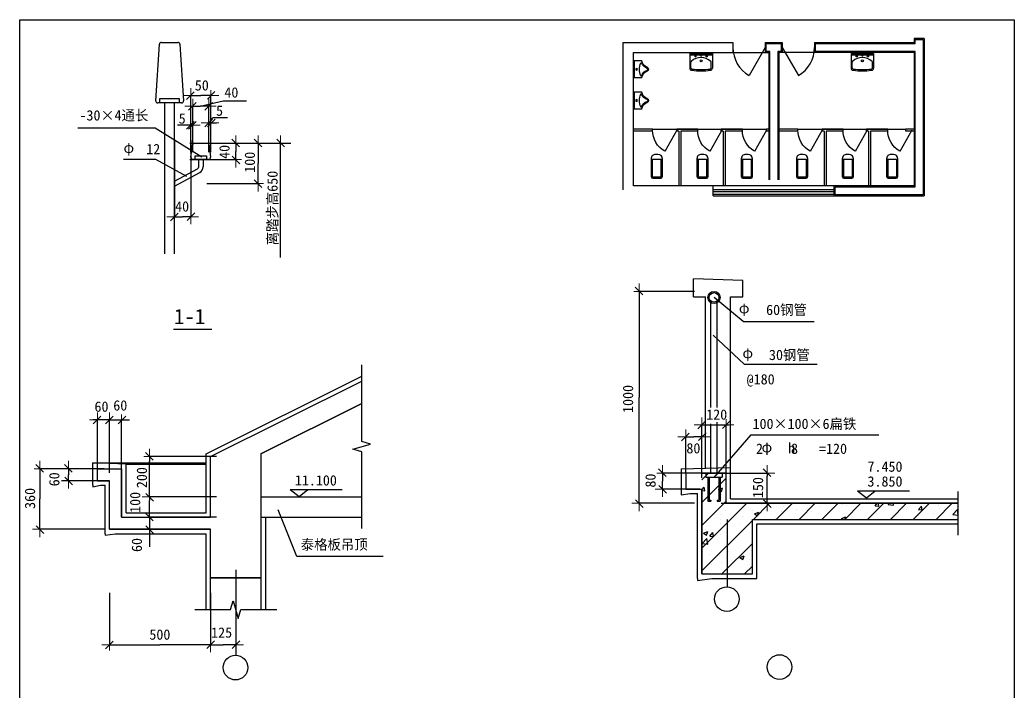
# Model space of a CAD drawing. Header units: metres. Extents: x 34826 to 59451, y 11778 to 41976.
# Drawn here: x 34826 to 59451, y 25321 to 41976 of the extents above; entities that cross this region are included whole.
import ezdxf

# ---------------------------------------------------------------- set-up
doc = ezdxf.new("R2010")
doc.units = ezdxf.units.M
for name, color, linetype in [('GROUND', 2, 'Continuous'), ('LVTRY', 6, 'Continuous'), ('OTHER', 7, 'Continuous'), ('PUB_DIM', 3, 'Continuous'), ('PUB_TEXT', 7, 'Continuous'), ('PUB_WALL', 5, 'Continuous'), ('Q', 4, 'Continuous'), ('WALL', 5, 'Continuous'), ('WINDOW', 2, 'Continuous')]:
    doc.layers.add(name, color=color, linetype=linetype)

# ---------------------------------------------------------------- blocks, each defined once
blk = doc.blocks.new('_LV8')
for p, q in [((-205, 0), (205, 0)), ((-205, -190.88), (-205, 0)), ((205, 0), (205, -190.88))]:
    blk.add_line(p, q)
blk.add_circle((-0.03, -60.43), 20)
for centre, radius, start, end in [((-242.81, -390.58), 203.43, 19.26, 79.29), ((-152.17, -175.01), 10, 114.11, 248.14), ((5.09, -526.43), 395, 66.67, 114.11), ((-242.81, -400.93), 233.43, 19.26, 68.14), ((242.81, -400.93), 233.43, 110.49, 160.74), ((242.81, -390.58), 203.43, 100.71, 160.74), ((157.58, -172.91), 10, 290.49, 66.67), ((0.21, -305.65), 54, 199.26, 269.78), ((0.21, -316), 24, 199.26, 269.5), ((-0.21, -305.65), 54, 270.22, 340.74), ((-0.21, -316), 24, 270.5, 340.74)]:
    blk.add_arc(centre, radius, start, end)
blk = doc.blocks.new('_DBLK')
blk.add_line((-0.5, 0), (0, -0.87))
blk.add_arc((-0.5, 0), 1, 300, 0)
blk = doc.blocks.new('_LV6')
for p, q in [((-139.78, -340), (-139.78, -779.66)), ((-109.78, -340), (-109.78, -769.66)), ((99.78, -300), (-99.78, -300)), ((99.78, -330), (-99.78, -330)), ((109.78, -769.66), (109.78, -340)), ((139.78, -779.66), (139.78, -340)), ((139.78, -769.66), (-139.78, -769.66)), ((-29.78, -889.66), (29.78, -889.66))]:
    blk.add_line(p, q)
for centre, radius, start, end in [((-99.78, -340), 40, 90, 180), ((-99.78, -340), 10, 90, 180), ((99.78, -340), 40, 0, 90), ((99.78, -340), 10, 0, 90), ((-29.78, -779.66), 110, 180, 270), ((29.78, -779.66), 110, 270, 0)]:
    blk.add_arc(centre, radius, start, end)
blk = doc.blocks.new('_LV1')
for p, q in [((-280, 0), (280, 0)), ((-280, 0), (-280, -360.66)), ((280, 0), (280, -360.66)), ((-280, -29.04), (280, -29.04)), ((-250.92, -356.47), (-250.92, -214.29)), ((0.19, -29.04), (-89.81, -29.04)), ((-89.81, -29.04), (90.19, -29.04)), ((251.28, -356.43), (251.28, -214.63))]:
    blk.add_line(p, q)
for centre, radius in [((-138.92, -69.07), 15), ((0.91, -181.55), 24.9), ((0.04, -56.72), 8), ((138.92, -69.07), 15)]:
    blk.add_circle(centre, radius)
for centre, radius, start, end in [((-222.92, -214.29), 28, 133.15, 180), ((0, -452.06), 353.92, 46.76, 133.15), ((223.28, -214.63), 28, 0, 46.76), ((-224, -360.66), 56, 180, 263.48), ((-222.92, -356.47), 28, 180, 263.5), ((0, 1599.58), 2028.99, 263.48, 276.52), ((0, 1599.58), 1996.71, 263.5, 276.51), ((223.28, -356.43), 28, 276.51, 0), ((224, -360.66), 56, 276.52, 0)]:
    blk.add_arc(centre, radius, start, end)
blk = doc.blocks.new('_ArchTick')
at = {"lineweight": 15}
for p, q in [((-1028.65, 0), (1076.23, 0)), ((0, -1023.05), (0, 767.34))]:
    blk.add_line(p, q, dxfattribs=at)
blk.add_lwpolyline([(-486.21, -507.82), (567.42, 546.72)])

msp = doc.modelspace()

# ---------------------------------------------------------------- linework, layer by layer
for p, q in [((38189.41, 39971.63), (38282.74, 41371.63)), ((38332.63, 41418.3), (38739.08, 41418.3)), ((38788.97, 41371.63), (38882.3, 39971.63)), ((53286.84, 41290.26), (52886.84, 40597.44)), ((53706.84, 41290.26), (54106.84, 40597.44)), ((38832.41, 39918.3), (38239.3, 39918.3)), ((38290.86, 40029.35), (38774.58, 40029.35)), ((38290.86, 39918.3), (38290.86, 40029.35)), ((38415.85, 36179.93), (38415.85, 39918.3)), ((38655.85, 36179.93), (38655.85, 39918.3)), ((38774.58, 40029.35), (38774.58, 39918.3)), ((39291.46, 39836.07), (39863.69, 39968.29)), ((39863.69, 39968.29), (40440.97, 39968.29)), ((39530.44, 39422.54), (39605.23, 39557.84)), ((39605.23, 39557.84), (39971.1, 39557.84)), ((36263.11, 39299.25), (38179.68, 39299.25)), ((38179.68, 39299.25), (39328.89, 38586.05)), ((50497.39, 39265.26), (53321.84, 39265.26)), ((54097.39, 39265.26), (56771.84, 39265.26)), ((39149.99, 38918.3), (39461.71, 38918.3)), ((40750.08, 38917.74), (41534.78, 38917.74)), ((41284.78, 36087.25), (41284.78, 38916.74)), ((39062.88, 38574.51), (39100.38, 38874.51)), ((39511.33, 38874.51), (39548.83, 38574.51)), ((37392.18, 38524.89), (38183.13, 38524.89)), ((38183.13, 38524.89), (38949.5, 38103.11)), ((39499.21, 38518.3), (39112.49, 38518.3)), ((39168.14, 38609.92), (39443.84, 38609.92)), ((39168.14, 38518.3), (39168.14, 38609.92)), ((39245.85, 38518.3), (39245.85, 38318.8)), ((39365.85, 38518.3), (39365.85, 38334.98)), ((39443.84, 38609.92), (39443.84, 38518.3)), ((38655.85, 37978.3), (39224.77, 38283.55)), ((38655.85, 37858.3), (39281.5, 38193.99)), ((54996.84, 37865.26), (51996.84, 37865.26)), ((51996.84, 37615.26), (51996.84, 37765.26)), ((51996.84, 37720.26), (54996.84, 37720.26)), ((54996.84, 37615.26), (54996.84, 37765.26)), ((51996.84, 37660.26), (54996.84, 37660.26)), ((51996.84, 37615.26), (54996.84, 37615.26)), ((51508.29, 35112.51), (51508.29, 35558.26)), ((52728.29, 35522.51), (51508.29, 35558.26)), ((52728.29, 35112.51), (52728.29, 35522.51)), ((51508.29, 35112.51), (51808.29, 35112.51)), ((51808.29, 30872.92), (51808.29, 35112.51)), ((51938.29, 32372.31), (51938.29, 34971.61)), ((52741.42, 34503.88), (52024.57, 35095.86)), ((52098.29, 32374.41), (52098.29, 34971.61)), ((52428.29, 35112.51), (52728.29, 35112.51)), ((52428.29, 30858.49), (52428.29, 35112.51)), ((52741.42, 34503.88), (54500.92, 34503.88)), ((38630.82, 34312.79), (39578.7, 34312.79)), ((52767.63, 33446.35), (51997.79, 34164.11)), ((52767.63, 33446.35), (54573.7, 33446.35)), ((39435.86, 31223.81), (43292.68, 33151.27)), ((39545.86, 31155.81), (43292.68, 33028.3)), ((39545.86, 31155.81), (43292.68, 33028.3)), ((40795.86, 31221.54), (43292.68, 32469.34)), ((43292.68, 32469.34), (40795.86, 31221.54)), ((51938.29, 30748.49), (51938.29, 31969.24)), ((52098.29, 30748.49), (52098.29, 32007.03)), ((52933.54, 31698.51), (52013.64, 30637.96)), ((52933.54, 31698.51), (56102.36, 31698.51)), ((39435.86, 29765.81), (39435.86, 31223.81)), ((39545.86, 30155.81), (39545.86, 31155.81)), ((39545.86, 29655.81), (39545.86, 31155.81)), ((40795.86, 31221.54), (40795.86, 27366.06)), ((36635.86, 31004.39), (39435.86, 31004.39)), ((37455.86, 30965.81), (36635.86, 31004.39)), ((36635.86, 30445.81), (36635.86, 31004.39)), ((36745.86, 30855.81), (37345.86, 30855.81)), ((36745.86, 30555.81), (36745.86, 30855.81)), ((36745.86, 30555.81), (36745.86, 30855.81)), ((36745.86, 30855.81), (37345.86, 30855.81)), ((37345.86, 29655.81), (37345.86, 30855.81)), ((37345.86, 30855.81), (37345.86, 29655.81)), ((37455.86, 30965.81), (39435.86, 30965.81)), ((37455.86, 29765.81), (37455.86, 30965.81)), ((51208.29, 30855.13), (52428.29, 30884.03)), ((51208.29, 30855.13), (51208.29, 30238.49)), ((52428.29, 30108.49), (52428.29, 30884.03)), ((36745.86, 30555.81), (37045.86, 30555.81)), ((37045.86, 30555.81), (36745.86, 30555.81)), ((37045.86, 29355.81), (37045.86, 30555.81)), ((37045.86, 29355.81), (37045.86, 30555.81)), ((51718.29, 30748.49), (51318.29, 30748.49)), ((51318.29, 30748.49), (51318.29, 30348.49)), ((51718.29, 30748.49), (51318.29, 30748.49)), ((51318.29, 30748.49), (51318.29, 30348.49)), ((51718.29, 30584.42), (51882.36, 30748.49)), ((51718.29, 30584.42), (51882.36, 30748.49)), ((51718.29, 30748.49), (52318.29, 30748.49)), ((52318.29, 30748.49), (51718.29, 30748.49)), ((51718.29, 30018.74), (52318.29, 30618.74)), ((51718.29, 30018.74), (52318.29, 30618.74)), ((51818.29, 30748.49), (51818.29, 30649.2)), ((51818.29, 30649.2), (52218.29, 30649.2)), ((51868.29, 30649.2), (51868.29, 30049.2)), ((51898.29, 30649.2), (51898.29, 30079.2)), ((52138.29, 30649.2), (52138.29, 30079.2)), ((52168.29, 30649.2), (52168.29, 30049.2)), ((52218.29, 30748.49), (52218.29, 30649.2)), ((52231.67, 30711.99), (52231.67, 30711.99)), ((52318.29, 29998.49), (52318.29, 30748.49)), ((52318.29, 29998.49), (52318.29, 30748.49)), ((36635.86, 30445.81), (36635.86, 30411.07)), ((36635.86, 30411.07), (36818.88, 30445.81)), ((36818.88, 30445.81), (36935.86, 30445.81)), ((36935.86, 29245.81), (36935.86, 30445.81)), ((51318.29, 30348.49), (51718.29, 30348.49)), ((51318.29, 30348.49), (51718.29, 30348.49)), ((51718.29, 30331.45), (51777.47, 30401.98)), ((51718.29, 28248.49), (51718.29, 30348.49)), ((51718.29, 30348.49), (51718.29, 28248.49)), ((51718.29, 30314.65), (51794.82, 30307.95)), ((51794.83, 30307.86), (51777.48, 30401.88)), ((52125.81, 30344.64), (52230.84, 30384.96)), ((52125.81, 30344.64), (52200.43, 30294.32)), ((52200.44, 30294.22), (52230.85, 30384.87)), ((58060.36, 30293.88), (58060.36, 29213.25)), ((39545.86, 29655.81), (39545.86, 30155.81)), ((40795.86, 30155.81), (43292.68, 30155.81)), ((40795.86, 30155.81), (40795.86, 27366.06)), ((51208.29, 30212.28), (51424.54, 30238.49)), ((51208.29, 30238.49), (51208.29, 30212.28)), ((51424.54, 30238.49), (51608.29, 30238.49)), ((51608.29, 28138.49), (51608.29, 30238.49)), ((51718.29, 29453.05), (52318.29, 30053.05)), ((51718.29, 29453.05), (52318.29, 30053.05)), ((51868.29, 30049.2), (51938.29, 30049.2)), ((51898.29, 30079.2), (51938.29, 30079.2)), ((51938.29, 30079.2), (51938.29, 30049.2)), ((52000.49, 30101.87), (52000.49, 30101.87)), ((52098.29, 30079.2), (52098.29, 30049.2)), ((52098.29, 30079.2), (52138.29, 30079.2)), ((52098.29, 30049.2), (52168.29, 30049.2)), ((52199.27, 30138.33), (52199.27, 30138.33)), ((52213.43, 30212.65), (52213.43, 30212.65)), ((52428.29, 30108.49), (58060.36, 30108.49)), ((41686.97, 28680.03), (41221.67, 29837.02)), ((51718.29, 28887.37), (52829.42, 29998.49)), ((51718.29, 28887.37), (52829.42, 29998.49)), ((52312.8, 29818.89), (52312.8, 29818.89)), ((52318.29, 29998.49), (58060.36, 29998.49)), ((58060.36, 29998.49), (52318.29, 29998.49)), ((52974.27, 29825.77), (52974.27, 29825.77)), ((52995.11, 29598.49), (53395.11, 29998.49)), ((52995.11, 29598.49), (53395.11, 29998.49)), ((53187.58, 29969.05), (53187.58, 29969.05)), ((53560.79, 29598.49), (53960.79, 29998.49)), ((53560.79, 29598.49), (53960.79, 29998.49)), ((53744.42, 29931.39), (53744.42, 29931.39)), ((54071.11, 29845.1), (54071.11, 29845.1)), ((54126.48, 29598.49), (54526.48, 29998.49)), ((54126.48, 29598.49), (54526.48, 29998.49)), ((54639.2, 29919.89), (54639.2, 29919.89)), ((54692.16, 29598.49), (55092.16, 29998.49)), ((54692.16, 29598.49), (55092.16, 29998.49)), ((55203.43, 29966.54), (55203.43, 29966.54)), ((55257.85, 29598.49), (55657.85, 29998.49)), ((55257.85, 29598.49), (55657.85, 29998.49)), ((55296.56, 29940.01), (55296.56, 29940.01)), ((55823.53, 29598.49), (56223.53, 29998.49)), ((55823.53, 29598.49), (56223.53, 29998.49)), ((56004.16, 29932.71), (56004.16, 29932.71)), ((56008.72, 29939.28), (56058.41, 29998.49)), ((56008.72, 29939.28), (56098.38, 29931.44)), ((56098.39, 29931.34), (56086, 29998.49)), ((56331.28, 29970.91), (56357.75, 29998.49)), ((56331.28, 29970.91), (56464.69, 29950.22)), ((56389.22, 29598.49), (56789.22, 29998.49)), ((56389.22, 29598.49), (56789.22, 29998.49)), ((56464.7, 29950.14), (56459.07, 29998.49)), ((56790.74, 29842.18), (56790.74, 29842.18)), ((56804.89, 29898.87), (56804.89, 29898.87)), ((56954.9, 29598.49), (57354.9, 29998.49)), ((56954.9, 29598.49), (57354.9, 29998.49)), ((57084.61, 29845.16), (57156.92, 29931.34)), ((57084.61, 29845.16), (57174.27, 29837.31)), ((57174.28, 29837.21), (57156.94, 29931.24)), ((57520.59, 29598.49), (57920.59, 29998.49)), ((57520.59, 29598.49), (57920.59, 29998.49)), ((57569.82, 29954.65), (57569.82, 29954.65)), ((57605.63, 29865.04), (57605.63, 29865.04)), ((57932.14, 29722.63), (58048.97, 29844.39)), ((58026.47, 29826.16), (58026.47, 29826.16)), ((58065.56, 29701.86), (58048.98, 29844.31)), ((37345.86, 29655.81), (39545.86, 29655.81)), ((37345.86, 29655.81), (39545.86, 29655.81)), ((37455.86, 29765.81), (39435.86, 29765.81)), ((40795.86, 29655.81), (43292.68, 29655.81)), ((40905.86, 29655.81), (40905.86, 27366.06)), ((51718.29, 28321.68), (52968.29, 29571.68)), ((51718.29, 28321.68), (52968.29, 29571.68)), ((52180.17, 29596.15), (52180.17, 29596.15)), ((52195.19, 29713.31), (52195.19, 29713.31)), ((52343.29, 29596.11), (52343.29, 27931.09)), ((52748.27, 29670.94), (52748.27, 29670.94)), ((52968.29, 29598.49), (58060.36, 29598.49)), ((52968.29, 28248.49), (52968.29, 29598.49)), ((52968.29, 28248.49), (52968.29, 29598.49)), ((52968.29, 29598.49), (58060.36, 29598.49)), ((53021.17, 29740.72), (53126.2, 29781.03)), ((53021.17, 29740.72), (53095.79, 29690.39)), ((53095.8, 29690.29), (53126.21, 29780.94)), ((53547, 29639.7), (53547, 29639.7)), ((53695.6, 29795.66), (53695.6, 29795.66)), ((54421.78, 29789.85), (54421.78, 29789.85)), ((55176.87, 29620.58), (55281.89, 29660.9)), ((55176.87, 29620.58), (55209.62, 29598.49)), ((55261, 29598.49), (55281.9, 29660.81)), ((55262.92, 29640.54), (55262.92, 29640.54)), ((56033.08, 29746.16), (56033.08, 29746.16)), ((57082.86, 29701.93), (57082.86, 29701.93)), ((57458.37, 29751.37), (57458.37, 29751.37)), ((57618.98, 29715.39), (57618.98, 29715.39)), ((57932.14, 29722.63), (58065.55, 29701.94)), ((37045.86, 29355.81), (39545.86, 29355.81)), ((39545.86, 29355.81), (37045.86, 29355.81)), ((39545.86, 27366.06), (39545.86, 29355.81)), ((39545.86, 27366.06), (39545.86, 29355.81)), ((51797.44, 29339.38), (51797.44, 29339.38)), ((51804.66, 29546.71), (51804.66, 29546.71)), ((52186.52, 29507.06), (52186.52, 29507.06)), ((52672.22, 29489.54), (52672.22, 29489.54)), ((52956.03, 29326.43), (52956.03, 29326.43)), ((53078.29, 29488.49), (58060.36, 29488.49)), ((53078.29, 28138.49), (53078.29, 29488.49)), ((36935.86, 29245.81), (36935.86, 29212.19)), ((36935.86, 29212.19), (37189.36, 29245.81)), ((37189.36, 29245.81), (39435.86, 29245.81)), ((39435.86, 27366.06), (39435.86, 29245.81)), ((51727.56, 29006.29), (51844.4, 29128.05)), ((51760.84, 29256.92), (51865.87, 29297.24)), ((51760.84, 29256.92), (51835.45, 29206.59)), ((51835.46, 29206.5), (51865.88, 29297.14)), ((51860.98, 28985.52), (51844.41, 29127.97)), ((51913.29, 29187.51), (51985.6, 29273.69)), ((51913.29, 29187.51), (52002.94, 29179.66)), ((52002.95, 29179.57), (51985.61, 29273.6)), ((52176.95, 29213.97), (52176.95, 29213.97)), ((52353.67, 29079.32), (52353.67, 29079.32)), ((51727.56, 29006.29), (51860.97, 28985.6)), ((51785.57, 29004.53), (51785.57, 29004.53)), ((52210.79, 28248.49), (52968.29, 29006)), ((52210.79, 28248.49), (52968.29, 29006)), ((52370.31, 28814.45), (52370.31, 28814.45)), ((52937.79, 28827.09), (52937.79, 28827.09)), ((43826.55, 28680.03), (41686.97, 28680.03)), ((51894.42, 28740.57), (51894.42, 28740.57)), ((52158.71, 28714.63), (52158.71, 28714.63)), ((52656.2, 28652.99), (52761.23, 28693.31)), ((52656.2, 28652.99), (52730.81, 28602.66)), ((52695.16, 28706.74), (52695.16, 28706.74)), ((52730.82, 28602.57), (52761.24, 28693.21)), ((52906.39, 28612.42), (52906.39, 28612.42)), ((40170.86, 28348.83), (40170.86, 26246.75)), ((51959.06, 28487.71), (51959.06, 28487.71)), ((52210.69, 28539.08), (52210.69, 28539.08)), ((52776.48, 28248.49), (52968.29, 28440.31)), ((52776.48, 28248.49), (52968.29, 28440.31)), ((52919.55, 28327.75), (52919.55, 28327.75)), ((39545.86, 28155.81), (40795.86, 28155.81)), ((40795.86, 28155.81), (39545.86, 28155.81)), ((51608.29, 28138.49), (51608.29, 28088.79)), ((51608.29, 28088.79), (51967.39, 28138.49)), ((51718.29, 28248.49), (52968.29, 28248.49)), ((51718.29, 28248.49), (52968.29, 28248.49)), ((51967.39, 28138.49), (53078.29, 28138.49))]:
    msp.add_line(p, q)
for points in [[(34825.71, 41976.3), (59451.16, 41976.3), (59451.16, 11777.72), (34825.71, 11777.72)], [(39443.84, 38609.92), (39443.84, 38515.67), (39168.25, 38515.67), (39168.14, 38609.92)]]:
    msp.add_lwpolyline(points, close=True)
for centre, radius in [((52018.29, 35098.49), 150), ((52018.29, 35098.49), 120), ((52336.36, 27625.86), 305.5), ((40166.15, 25928.22), 305.5), ((53640.63, 25941.72), 305.5)]:
    msp.add_circle(centre, radius)
for centre, radius, start, end in [((38332.63, 41368.3), 50, 90, 176.19), ((38739.08, 41368.3), 50, 3.81, 90), ((53286.84, 41290.26), 800, 180, 240), ((53706.84, 41290.26), 800, 300, 0), ((38239.3, 39968.3), 50, 176.19, 270), ((38832.41, 39968.3), 50, 270, 3.81), ((39149.99, 38868.3), 50, 90, 172.87), ((39461.71, 38868.3), 50, 7.13, 90), ((39112.49, 38568.3), 50, 172.87, 270), ((39499.21, 38568.3), 50, 270, 7.13), ((39205.85, 38318.8), 40, 298.22, 0), ((39205.85, 38334.98), 160, 298.22, 0)]:
    msp.add_arc(centre, radius, start, end)
at = {"layer": 'GROUND'}
for p, q in [((52486.84, 41165.26), (53286.84, 41165.26)), ((54506.84, 41165.26), (53706.84, 41165.26))]:
    msp.add_line(p, q, dxfattribs=at)
at = {"layer": 'OTHER'}
for p, q in [((43292.68, 31533.54), (43292.68, 33431.27)), ((43512.68, 31463.54), (43292.68, 31533.54)), ((43072.68, 31343.54), (43512.68, 31463.54)), ((43292.68, 31273.54), (43072.68, 31343.54)), ((43292.68, 29375.81), (43292.68, 31273.54)), ((40040.86, 27366.06), (40110.86, 27586.06)), ((40110.86, 27586.06), (40230.86, 27146.06)), ((39155.86, 27366.06), (40040.86, 27366.06)), ((40230.86, 27146.06), (40300.86, 27366.06)), ((40300.86, 27366.06), (41185.86, 27366.06))]:
    msp.add_line(p, q, dxfattribs=at)
at = {"layer": 'PUB_DIM'}
for p, q in [((39056.2, 38698.67), (39056.2, 40100.69)), ((39056.2, 40100.51), (39305.99, 40100.51)), ((39556.2, 40100.51), (39306.42, 40100.51)), ((39556.2, 38698.67), (39556.2, 40100.69)), ((39106.3, 38702.01), (39106.3, 39836.25)), ((39106.48, 39836.07), (39292.36, 39836.07)), ((39506.12, 39836.07), (39292.8, 39836.07)), ((39506.3, 38702.01), (39506.3, 39836.25)), ((39506.3, 38702.01), (39506.3, 39421.56)), ((39506.3, 39421.38), (39556.3, 39421.38)), ((39556.3, 38702.01), (39556.3, 39421.56)), ((39556.3, 39421.38), (39695.38, 39421.38)), ((39056.3, 39367.29), (38731.59, 39367.29)), ((39056.3, 38702.01), (39056.3, 39367.47)), ((39106.12, 39367.29), (39056.48, 39367.29)), ((39106.3, 38702.01), (39106.3, 39367.47)), ((38655.74, 38998.54), (38655.74, 37096.17)), ((39038.91, 38918.3), (40172.7, 38918.3)), ((39055.74, 38998.54), (39055.74, 37096.17)), ((39459.38, 38918), (40723.93, 38918)), ((40172.52, 38918.3), (40172.52, 38716.98)), ((40723.75, 38918), (40723.75, 38420.18)), ((40172.52, 38515.3), (40172.52, 38716.62)), ((39038.91, 38515.3), (40172.7, 38515.3)), ((40723.75, 37922), (40723.75, 38419.82)), ((39459.38, 37922), (40723.93, 37922)), ((38655.74, 37096.35), (38855.52, 37096.35)), ((39055.74, 37096.35), (38855.96, 37096.35)), ((51534.92, 35248.52), (50166.4, 35248.52)), ((50166.58, 35248.52), (50166.58, 32623.7)), ((50166.58, 29998.52), (50166.58, 32623.33)), ((36745.7, 32063), (36643.63, 32063)), ((36745.7, 30752.95), (36745.7, 32063.18)), ((37045.52, 32063), (36745.88, 32063)), ((37045.7, 30752.95), (37045.7, 32063.18)), ((37045.7, 30752.95), (37045.7, 32063.18)), ((37045.7, 32063), (37345.7, 32063)), ((37345.7, 30752.95), (37345.7, 32063.18)), ((37345.7, 32063), (37539.23, 32063)), ((51718.15, 30630.02), (51718.15, 31941.62)), ((51718.15, 31941.44), (52318.15, 31941.44)), ((52318.15, 30630.02), (52318.15, 31941.62)), ((52318.15, 31941.44), (52385.34, 31941.44)), ((51318.76, 30748.56), (51318.76, 31646.75)), ((51318.76, 31646.57), (51518.54, 31646.57)), ((51718.76, 31646.57), (51518.97, 31646.57)), ((51718.76, 30748.56), (51718.76, 31646.75)), ((39696.94, 31156.05), (38037.36, 31156.05)), ((38037.54, 31156.05), (38037.54, 31033.84)), ((38037.54, 30156.05), (38037.54, 31033.48)), ((36915.26, 30855.93), (35320.21, 30855.93)), ((35320.39, 30855.93), (35320.39, 30106.11)), ((36914.22, 30855.64), (35879.44, 30855.64)), ((36029.67, 30855.64), (36029.67, 30705.82)), ((36914.22, 30555.64), (35879.44, 30555.64)), ((36029.67, 30555.64), (36029.67, 30705.45)), ((51669.26, 30748.9), (50742.16, 30748.9)), ((50742.34, 30748.9), (50742.34, 30549.09)), ((50742.34, 30348.9), (50742.34, 30548.72)), ((52193.46, 30748.49), (53338.24, 30748.49)), ((53338.06, 30748.49), (53338.06, 30670.1)), ((53338.06, 29998.49), (53338.06, 30669.74)), ((41740.4, 30156.72), (41523.91, 30334.06)), ((42809.96, 30334.06), (41523.91, 30334.06)), ((41956.88, 30334.06), (41740.4, 30156.72)), ((51669.26, 30348.9), (50742.16, 30348.9)), ((55791.74, 30125.15), (55575.26, 30302.49)), ((56861.3, 30302.49), (55575.26, 30302.49)), ((56008.23, 30302.49), (55791.74, 30125.15)), ((35320.39, 29355.93), (35320.39, 30105.75)), ((39696.94, 30156.05), (38037.36, 30156.05)), ((39696.94, 30156.05), (38037.36, 30156.05)), ((38037.54, 30155.87), (38037.54, 30067.17)), ((38037.54, 29656.23), (38037.54, 30066.81)), ((51534.92, 29998.52), (50166.4, 29998.52)), ((52193.46, 29998.49), (53338.24, 29998.49)), ((39696.94, 29656.05), (38037.36, 29656.05)), ((39545.8, 29656.18), (38037.75, 29656.18)), ((38037.93, 29656.18), (38037.93, 29356.18)), ((36915.26, 29355.93), (35320.21, 29355.93)), ((39545.8, 29356.18), (38037.75, 29356.18)), ((38037.93, 29356.18), (38037.93, 28919.07)), ((38037.93, 28919.07), (38037.75, 28919.07)), ((37045.86, 27784.49), (37045.86, 26493.96)), ((39545.68, 27784.49), (39545.68, 26493.96)), ((39545.68, 27784.49), (39545.68, 26493.96)), ((40170.68, 27784.49), (40170.68, 26493.96)), ((37045.86, 26494.14), (38295.49, 26494.14)), ((39545.68, 26494.14), (38296.05, 26494.14)), ((39545.86, 26494.14), (39857.91, 26494.14)), ((40170.5, 26494.14), (39858.45, 26494.14))]:
    msp.add_line(p, q, dxfattribs=at)
for points in [[(39106.48, 39836.1), (39106.48, 39836.04), (39106.3, 39836.07)], [(39506.12, 39836.1), (39506.12, 39836.04), (39506.3, 39836.07)], [(39056.48, 39367.32), (39056.48, 39367.26), (39056.3, 39367.29)], [(39106.12, 39367.32), (39106.12, 39367.26), (39106.3, 39367.29)], [(37045.52, 32063.03), (37045.52, 32062.97), (37045.7, 32063)], [(38037.51, 30155.87), (38037.57, 30155.87), (38037.54, 30156.05)], [(38037.51, 29656.23), (38037.57, 29656.23), (38037.54, 29656.05)], [(39545.86, 26494.17), (39545.86, 26494.11), (39545.68, 26494.14)], [(40170.5, 26494.17), (40170.5, 26494.11), (40170.68, 26494.14)]]:
    msp.add_solid(points, dxfattribs=at)
at = {"layer": 'PUB_WALL'}
for p, q in [((53311.84, 41190.26), (53311.84, 41390.26)), ((53311.84, 41390.26), (53681.84, 41390.26)), ((53681.84, 41390.26), (53681.84, 41190.26)), ((54531.84, 41190.26), (54531.84, 41390.26)), ((54531.84, 41390.26), (56996.84, 41390.26)), ((56996.84, 41390.26), (56996.84, 41490.26)), ((56996.84, 41490.26), (57196.84, 41490.26)), ((57196.84, 41490.26), (57196.84, 37640.26)), ((53396.84, 41190.26), (53311.84, 41190.26)), ((53396.84, 38015.26), (53396.84, 41190.26)), ((53681.84, 41190.26), (53596.84, 41190.26)), ((53596.84, 41190.26), (53596.84, 38015.26)), ((56996.84, 41190.26), (54531.84, 41190.26)), ((56996.84, 37840.26), (56996.84, 41190.26)), ((55021.84, 37640.26), (55021.84, 37840.26)), ((55021.84, 37840.26), (56996.84, 37840.26)), ((57196.84, 37640.26), (55021.84, 37640.26))]:
    msp.add_line(p, q, dxfattribs=at)
at = {"layer": 'WALL'}
for p, q in [((49771.84, 41415.26), (52486.84, 41415.26)), ((49771.84, 37765.26), (49771.84, 41415.26)), ((52486.84, 41415.26), (52486.84, 41165.26)), ((53286.84, 41415.26), (53706.84, 41415.26)), ((53286.84, 41415.26), (53286.84, 41165.26)), ((53706.84, 41415.26), (53706.84, 41165.26)), ((54506.84, 41415.26), (56971.84, 41415.26)), ((54506.84, 41415.26), (54506.84, 41165.26)), ((56971.84, 41515.26), (56971.84, 41415.26)), ((57221.84, 41515.26), (56971.84, 41515.26)), ((57221.84, 41515.26), (57221.84, 37615.26)), ((50021.84, 41165.26), (52486.84, 41165.26)), ((50021.84, 37865.26), (50021.84, 41165.26)), ((53286.84, 41165.26), (53371.84, 41165.26)), ((53371.84, 41165.26), (53371.84, 38015.26)), ((53706.84, 41165.26), (53621.84, 41165.26)), ((53621.84, 41165.26), (53621.84, 38015.26)), ((56971.84, 41165.26), (54506.84, 41165.26)), ((56971.84, 41165.26), (56971.84, 37865.26)), ((50497.39, 39265.26), (50021.84, 39265.26)), ((50497.39, 39215.26), (50021.84, 39215.26)), ((50497.39, 39215.26), (50497.39, 39265.26)), ((51097.39, 39215.26), (51097.39, 39265.26)), ((51613.39, 39265.26), (51097.39, 39265.26)), ((51147.39, 39215.26), (51097.39, 39215.26)), ((51147.39, 39215.26), (51147.39, 37865.26)), ((51197.39, 39215.26), (51197.39, 37865.26)), ((51613.39, 39215.26), (51197.39, 39215.26)), ((51613.39, 39215.26), (51613.39, 39265.26)), ((52721.84, 39265.26), (52196.42, 39265.26)), ((52196.42, 39215.26), (52196.42, 39265.26)), ((52246.42, 39215.26), (52196.42, 39215.26)), ((52246.42, 39215.26), (52246.42, 37865.26)), ((52296.42, 39215.26), (52296.42, 37865.26)), ((52721.84, 39215.26), (52296.42, 39215.26)), ((52721.84, 39215.26), (52721.84, 39265.26)), ((53321.84, 39215.26), (53321.84, 39265.26)), ((53371.84, 39265.26), (53321.84, 39265.26)), ((53371.84, 39215.26), (53321.84, 39215.26)), ((54097.39, 39265.26), (53621.84, 39265.26)), ((54097.39, 39215.26), (53621.84, 39215.26)), ((54097.39, 39215.26), (54097.39, 39265.26)), ((55213.39, 39265.26), (54697.39, 39265.26)), ((54697.39, 39215.26), (54697.39, 39265.26)), ((54747.39, 39215.26), (54697.39, 39215.26)), ((54747.39, 39215.26), (54747.39, 37865.26)), ((55213.39, 39215.26), (54797.39, 39215.26)), ((54797.39, 39215.26), (54797.39, 37865.26)), ((55213.39, 39215.26), (55213.39, 39265.26)), ((56321.84, 39265.26), (55796.42, 39265.26)), ((55796.42, 39215.26), (55796.42, 39265.26)), ((55846.42, 39215.26), (55796.42, 39215.26)), ((55846.42, 39215.26), (55846.42, 37865.26)), ((56321.84, 39215.26), (55896.42, 39215.26)), ((55896.42, 39215.26), (55896.42, 37865.26)), ((56321.84, 39215.26), (56321.84, 39265.26)), ((56771.84, 39215.26), (56771.84, 39265.26)), ((56971.84, 39265.26), (56771.84, 39265.26)), ((56971.84, 39215.26), (56771.84, 39215.26)), ((51996.84, 37865.26), (50021.84, 37865.26)), ((51996.84, 37615.26), (51996.84, 37865.26)), ((54996.84, 37765.26), (51996.84, 37765.26)), ((56971.84, 37865.26), (54996.84, 37865.26)), ((54996.84, 37615.26), (54996.84, 37865.26)), ((54996.84, 37615.26), (57221.84, 37615.26))]:
    msp.add_line(p, q, dxfattribs=at)

# ---------------------------------------------------------------- block references
at = {"layer": 'LVTRY'}
for p in [(51697.33, 41142.7), (55691.55, 41142.7)]:
    msp.add_blockref('_LV1', p, dxfattribs=at)
at = {"layer": 'LVTRY', "xscale": -1, "rotation": 90}
for p in [(50038.85, 40752.77), (50038.85, 39979.46)]:
    msp.add_blockref('_LV8', p, dxfattribs=at)
at = {"layer": 'LVTRY', "rotation": 180}
for p in [(50599.55, 37754.96), (51734.41, 37754.96), (52833.43, 37754.96), (54199.55, 37754.96), (55334.41, 37754.96), (56433.43, 37754.96)]:
    msp.add_blockref('_LV6', p, dxfattribs=at)
at = {"layer": 'PUB_DIM', "xscale": 0.18, "yscale": 0.18, "zscale": 0.18}
for p, rotation in [((39056.2, 40100.51), 180), ((39106.3, 39836.07), 180), ((39506.12, 39836.04), 180), ((39056.2, 39367.29), 180), ((39106.3, 39367.29), 180), ((39506.3, 39421.38), 180), ((40172.52, 38918.3), 90), ((40723.75, 38918), 90), ((41284.78, 38916.74), 90), ((40172.52, 38515.3), 270), ((40723.75, 37922), 270), ((38655.74, 37096.35), 180), ((50166.58, 35248.52), 90), ((36745.7, 32063), 180), ((37045.7, 32063), 180), ((51718.15, 31941.44), 180), ((51318.76, 31646.57), 180), ((38037.54, 31156.05), 90), ((35320.39, 30855.93), 90), ((36029.67, 30855.64), 90), ((50742.34, 30748.9), 90), ((53338.06, 30748.49), 90), ((36029.67, 30555.64), 270), ((38037.54, 30156.05), 270), ((50742.34, 30348.9), 270), ((50166.58, 29998.52), 270), ((53338.06, 29998.49), 270), ((38037.93, 29656.18), 90), ((35320.39, 29355.93), 270), ((38037.93, 29356.18), 270), ((37045.86, 26494.14), 180)]:
    msp.add_blockref('_ArchTick', p, dxfattribs=dict(at, rotation=rotation))
for p in [(39556.2, 40100.51), (39556.3, 39421.38), (39055.74, 37096.35), (37345.7, 32063), (52318.15, 31941.44), (51718.76, 31646.57), (39545.68, 26494.14), (40170.68, 26493.96)]:
    msp.add_blockref('_ArchTick', p, dxfattribs=at)
at = {"layer": 'WINDOW', "xscale": -600, "yscale": 600, "zscale": 600}
for p in [(50797.39, 39240.26), (51913.39, 39240.26), (53021.84, 39240.26), (54397.39, 39240.26), (55513.39, 39240.26), (56621.84, 39240.26)]:
    msp.add_blockref('_DBLK', p, dxfattribs=at)

# ---------------------------------------------------------------- texts
for s, p in [('50', (39157.93, 40226.94)), ('40', (39890.29, 40051.34)), ('5', (38759.52, 39405.48)), ('5', (39684.63, 39599.55)), ('40', (38670.02, 37227.46)), ('60', (36673.56, 32267.41)), ('60', (37139.09, 32297.52)), ('120', (51824.32, 32070.81)), ('80', (51333.93, 31235.39)), ('h', (53853.9, 31240.85)), ('500', (38032.94, 26619.85)), ('125', (39562.51, 26669.6))]:
    msp.add_text(s, height=255).set_placement(p)
for s, p in [('40', (40018.81, 38531.89)), ('100', (40647.2, 38188.56)), ('1000', (50015.47, 32237.55)), ('200', (37972.59, 30374.97)), ('60', (35804.6, 30419.78)), ('80', (50571.69, 30388.45)), ('150', (53234.61, 30128.16)), ('360', (35202.82, 29859.53)), ('100', (37806.63, 29761.11)), ('60', (37848.13, 28792.31))]:
    msp.add_text(s, height=255, rotation=90).set_placement(p)
at = {"layer": 'PUB_DIM'}
for s, p in [('7.450', (55818.7, 30780.72)), ('11.100', (41636.09, 30440.05)), ('3.850', (55818.7, 30413.3))]:
    msp.add_text(s, height=255, dxfattribs=at).set_placement(p)
at = {"layer": 'PUB_TEXT'}
for s, height, p in [('-30×4通长', 255, (36301.35, 39483.63)), ('   12', 255, (37435.06, 38647.73)), ('1-1', 380, (38641.55, 34437.64)), ('   60钢管', 255, (52787.63, 34664.32)), ('   30钢管', 255, (52859.4, 33548.5)), ('@180', 255, (52826.75, 32944.92)), ('100×100×6扁铁', 255, (52971.97, 31840.77)), ('2    8   =120', 255, (53057.78, 31223.72)), ('泰格板吊顶', 255, (41782.58, 28850.34))]:
    msp.add_text(s, height=height, dxfattribs=at).set_placement(p)
msp.add_text('离踏步高650', height=255, rotation=90, dxfattribs=at).set_placement((41208.93, 36391.29))
at = {"layer": 'Q'}
for p in [(37392.88, 38680.43), (52634.13, 34706.38), (52722.43, 33594.97), (53196.64, 31262.06)]:
    msp.add_text('φ', height=255, dxfattribs=at).set_placement(p)

doc.saveas('drawing.dxf')
